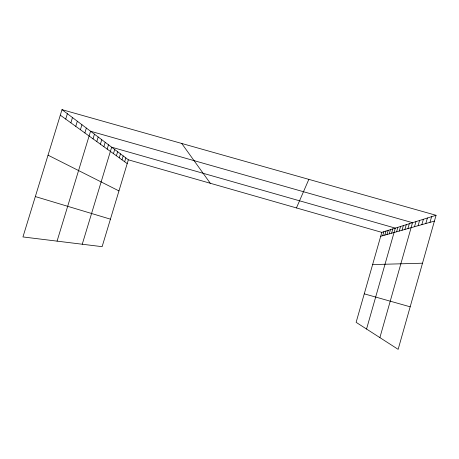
<?xml version="1.0" encoding="UTF-8"?>
<svg xmlns="http://www.w3.org/2000/svg" width="459" height="459" viewBox="0 0 459 459"><rect width="100%" height="100%" fill="white"/><g stroke="black" fill="none" stroke-linecap="round" stroke-linejoin="round"><path stroke-width="0.69" d="M418.097 225.708L419.583 220.475M421.861 224.646L423.382 219.276M425.826 223.527L427.386 218.014M429.997 222.345L431.603 216.688M436.05 215.288L398.148 349.351L356.121 322.333L381.819 232.369L436.05 215.288L61.999 109.649L22.95 236.942L102.122 246.672L128.348 159.807L61.999 109.649M384.82 235.117L385.979 231.055M386.994 234.497L388.176 230.366M389.261 233.861L390.46 229.643M391.607 233.195L392.835 228.898M366.552 329.04L395.308 228.117L111.663 147.196L82.253 244.234M396.605 231.784L397.878 227.308M399.261 231.032L400.558 226.465M402.027 230.252L403.358 225.581M404.918 229.431L406.278 224.663M407.942 228.582L409.325 223.705M379.886 337.612L412.521 222.695L90.549 131.234L57.065 241.136M414.511 226.723L415.963 221.611M382.72 235.708L383.862 231.726M107.188 149.1L108.496 144.803M113.459 153.639L114.71 149.502M116.414 155.779L117.642 151.717M119.26 157.839L120.465 153.851M122.008 159.824L123.19 155.911M124.653 161.74L125.812 157.896M80.417 129.725L81.943 124.728M84.858 132.938L86.344 128.055M93.028 138.853L94.451 134.183M96.792 141.579L98.186 137.006M100.401 144.189L101.76 139.714M103.866 146.696L105.197 142.307M65.717 119.093L67.37 113.712M70.864 122.817L72.47 117.567M75.758 126.357L77.319 121.233M296.445 207.933L308.844 179.36M380.7 236.282L434.409 221.1M372.616 264.579L422.504 263.208M364.257 293.84L410.174 306.813M128.348 159.807L381.819 232.369M35.337 196.567L110.43 219.167M48.034 155.165L118.956 190.915M60.301 115.175L127.206 163.588M181.724 143.46L210.285 183.267"/></g></svg>
